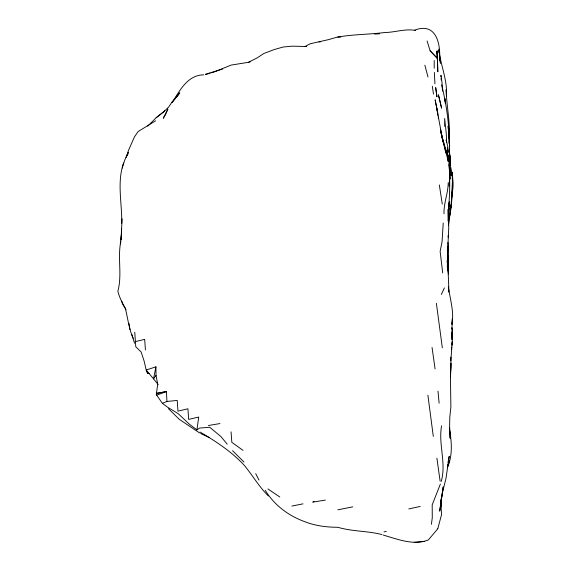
<?xml version="1.0" encoding="UTF-8"?>
<svg xmlns="http://www.w3.org/2000/svg" width="571" height="571" viewBox="0 0 571 571"><rect width="100%" height="100%" fill="white"/><g stroke="black" fill="none" stroke-linecap="round" stroke-linejoin="round"><path stroke-width="0.86" d="M448.221 182.713C448.171 193.205 443.617 203.197 444.01 213.782M448.292 235.559L448.285 237.201L448.256 235.473M452.482 188.994L451.461 197.645C456.65 174.904 446.058 153.635 440.933 132.058L445.851 152.978M448.77 202.769L448.413 209.514C449.891 194.847 450.119 179.993 449.113 165.297L450.062 179.066L449.762 173.898L449.663 175.64M444.609 126.284L444.681 118.497L446.315 134.021L446.565 141.922L446.229 139.859M449.234 138.175L449.17 130.031L449.234 138.175C450.312 121.887 446.522 105.935 446.179 89.69L446.429 96.349C447.678 79.976 440.448 65.058 438.813 49.135M450.019 164.612L450.091 158.617L449.092 151.044L450.112 155.755L450.54 163.327L450.169 165.055M448.585 264.123L447.935 255.494L448.585 264.123L448.513 268.356L447.892 270.775M447.557 255.53L447.771 246.337C446.686 261.639 448.949 276.785 448.742 292.074L448.392 286.678C449.977 299.175 454.323 311.609 451.961 324.321L452.325 318.825L451.968 328.282M449.613 427.636L450.112 438.021L449.613 427.636L449.798 417.287L450.883 406.952L450.448 376.846L450.812 363.27L450.448 376.846L451.054 366.932L450.876 357.168M447.371 251.097L447.471 246.665M449.684 162.785L450.091 158.617L450.54 163.327L449.092 151.044L449.463 153.842C450.005 130.559 447.2 107.441 441.676 84.858M121.537 228.486L121.123 240.02L122.066 218.829M451.24 204.004L451.011 207.352L452.51 180.5L452.453 185.482L452.211 172.099C454.238 189.672 450.733 207.673 448.52 225.167M447.635 268.705L448.585 251.09L447.95 242.354M449.691 161.572L449.313 148.96L449.463 153.842M441.569 425.895C438.2 444.502 446.551 463.102 441.226 481.417M449.084 186.082L449.47 179.123M443.224 223.033L442.068 241.769L440.134 251.383L442.711 272.959M447.671 250.869L448.756 227.536L448.149 209.407L448.057 220.927M451.354 202.334L451.911 193.969M447.364 267.249L447.371 262.953M447.364 267.092L447.543 264.587M442.04 494.907L441.112 501.003L441.319 498.447L440.919 507.034M440.955 506.184L441.04 501.88L439.691 511.166L443.21 486.899L441.112 501.003M449.056 138.368L448.82 131.016L448.92 134.57M448.513 213.54L448.956 208.386M449.106 206.673L449.548 201.527L448.542 225.524M451.939 345.376L452.296 341.586L451.411 332.222M450.805 360.865L452.296 341.586L451.996 344.092M447.4 268.62L448.249 259.848M121.28 235.402L120.317 243.846L120.802 241.547M451.39 349.102L451.59 347.432M156.311 394.133L157.746 384.362L156.033 375.404L155.912 366.832L146.519 369.929M449.991 215.296L451.64 202.505M451.368 349.723L451.711 347.118M162.371 403.326L167.524 407.173L178.202 413.668L189.137 423.982L196.916 429.899L198.722 417.058L188.644 419.392L187.93 408.772L177.952 411.156L177.224 400.442L166.918 401.449L162.371 403.326L156.697 395.153L156.454 393.462L166.446 391.599L166.918 401.449M431.426 524.328L432.276 517.647L432.19 504.857L440.362 484.065M442.304 493.173L446.001 478.355L449.213 456.3L447.999 462.41M123.322 164.691L124.692 160.215L128.339 152.336M155.912 366.832L153.535 378.858L158.096 384.476M120.766 241.711C117.44 257.999 122.33 274.829 117.869 291.196C119.289 297.305 122.251 302.709 125.27 308.126C127.868 318.197 128.839 328.718 133.179 338.268M122.351 168.06L123.607 162.971C116.734 182.399 122.18 203.426 121.737 223.546M437.779 528.739L441.519 514.735L440.898 503.629M127.347 155.755L128.09 153.192M447.421 467.128L449.384 460.854L447.4 466.621M126.02 157.503L128.753 149.788L134.478 136.84L138.139 131.537L155.633 120.802M447.357 467.728C452.582 456.229 451.804 442.946 449.741 430.791M441.34 294.486L444.388 287.905M156.033 375.404L153.535 378.858L146.219 370.079L144.085 360.929L141.108 351.929L135.755 346.754L134.763 332.222M437.743 528.803L428.386 539.923C413.625 545.869 397.559 539.145 383.22 535.077M147.696 126.141L156.104 117.769L164.655 111.052L156.104 117.769M164.048 111.523L168.695 107.005L171.486 102.837L179.772 92.816L171.885 102.594L179.008 93.63L174.262 99.325C180.879 88.269 189.151 74.765 203.761 74.872M196.916 429.899L199.536 428.064L209.757 427.279L220.927 436.565L227.201 444.167M314.079 501.245L312.73 502.145L325.391 500.075M214.846 71.768L231.069 65.094L248.406 62.318L257.128 57.921L263.816 53.496L274.237 49.556L283.03 47.05L291.867 46.158L306.441 46.494M156.697 395.153L166.446 391.599L156.618 393.248M205.424 74.251L222.576 69.027M205.496 74.594L210.171 73.209M211.734 72.753L214.068 72.06M248.406 62.318L250.119 61.875M135.141 341.651L144.677 339.374L145.427 349.973M306.584 46.551L305.021 46.472L310.274 43.746L328.668 39.599L337.432 37.058L340.709 37.065M408.793 508.925L420.22 506.441M208.344 425.538L219.956 423.568M383.962 531.894L386.289 531.408M337.861 509.824L352.785 506.848M291.86 506.056L302.994 503.858M414.717 30.106C436.465 21.905 440.876 44.274 439.506 60.497L439.385 58.77M337.746 37.065C353.349 34.324 369.13 34.496 384.747 32.518C395.175 32.397 405.26 28.457 415.738 30.463M414.196 542.35L424.567 541.329M318.982 41.911L320.752 41.797M374.655 34.082L379.558 33.789M149.288 373.306L147.603 373.313L146.219 370.079M381.985 534.556C367.503 530.823 352.286 531.587 337.868 527.29C326.305 527.247 314.707 525.77 303.943 521.359C288.091 515.534 274.023 504.807 265.244 490.268M200.649 433.517L209.036 437.393M199.572 432.925L179.223 419.278L168.445 408.658M200.028 432.04C216.102 441.476 231.633 451.682 244.395 465.465C252.653 475.443 259.098 486.827 268.384 495.978M267.935 488.947L279.79 496.984M243.06 450.383L231.833 442.339L231.048 431.826M244.01 462.053L232.533 450.712M430.134 50.812L437.472 58.456L437.821 71.803L437.129 51.04L437.543 63.509L437.072 50.919L437.472 58.456L430.134 50.812L427.101 40.998M126.013 309.789L122.415 303.729L121.751 301.181M255.701 473.623L258.991 480.09M146.576 370.5L147.603 373.313L147.575 371.657M131.844 334.435L134.535 343.314M447.478 158.759L448.449 162.071L442.132 137.411L443.06 142.158M427.986 76.985L424.867 65.173M441.597 135.477L442.775 140.523L435.131 99.775L437.829 113.236M446.301 140.031L447.821 146.918L447.992 151.915L447.364 147.668M446.872 150.551L449.477 162.735L446.872 150.551L448.156 158.146M452.004 327.954L452.453 330.538L452.182 339.731L451.911 327.925M436.894 458.17L440.127 481.203M436.744 107.733L437.971 115.335M438.243 117.026L438.521 118.718M439.335 184.961L442.282 204.083M433.303 436.415L427.907 395.218M128.982 323.422L129.945 329.567M440.591 129.296L441.397 134.635M432.297 86.214L433.503 94.172M446.237 140.023L446.615 142.572M432.047 347.454L435.088 368.945M447.892 126.248L449.263 135.919L449.17 143.457L449.099 140.787M442.339 347.86L436.38 303.28M442.454 91.174L442.04 82.695L440.94 75.251L441.019 76.821M448.456 274.066L447.3 261.054L447.336 262.553M445.437 103.558L444.916 98.619L445.394 103.636M439.948 58.734L440.412 63.26L439.449 53.802M438 391.164L439.128 403.212M438.785 50.12L438.963 52.718M447.25 260.233L447.814 269.591M441.098 78.384L441.183 79.954M434.345 72.367L434.931 83.851M434.203 60.497L434.217 68.234M167.845 109.118L165.526 114.571L163.263 118.297L167.845 109.118M441.569 108.033L438.457 94.922L441.569 108.033M450.583 171.871L448.927 163.591L451.226 175.533L450.583 171.871M436.936 96.742L435.702 87.691L436.936 96.742M449.406 141.223L448.842 133.6L449.641 146.14L449.406 141.223"/></g></svg>
